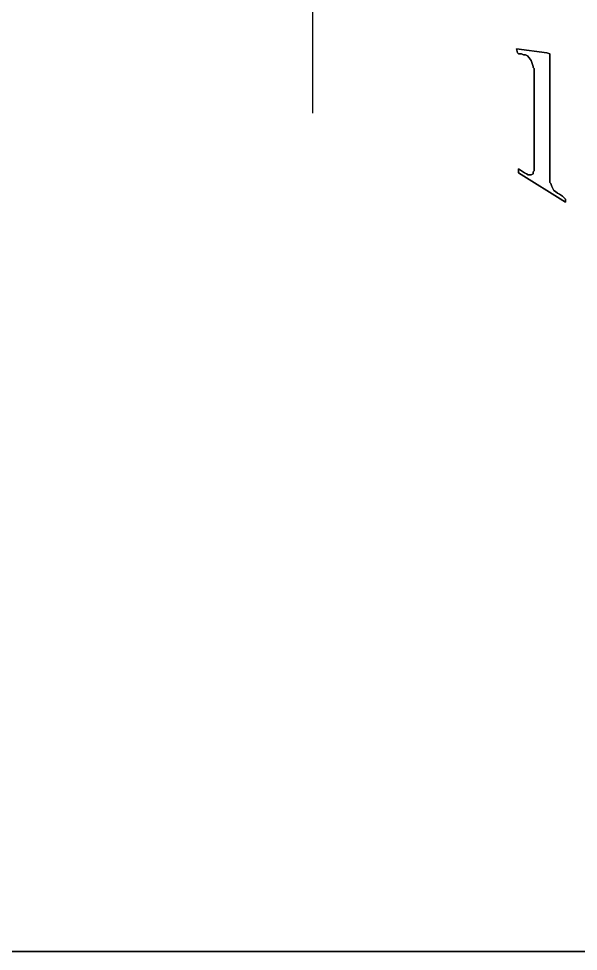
# Model space of a CAD drawing. Header units: inches. Extents: x -1482 to -895, y -39 to 122.
# Drawn here: x -1041.264 to -1040.802, y 21.75 to 22.52 of the extents above; entities that cross this region are included whole.
import ezdxf

# ---------------------------------------------------------------- set-up
doc = ezdxf.new("R2010")
doc.units = ezdxf.units.IN
doc.header["$MEASUREMENT"] = 0
doc.styles.get("Standard").update_dxf_attribs({"font": 'verdana.TTF'})
doc.dimstyles.get("Standard").update_dxf_attribs({"dimtxt": 0.2, "dimasz": 0.09, "dimexe": 0.18, "dimexo": 0.0625, "dimgap": 0.09, "dimtad": 0, "dimzin": 0, "dimdsep": 46, "dimtxsty": 'Standard', "dimblk": 'ARCHTICK', "dimcen": 0.09, "dimse1": 1, "dimse2": 1, "dimclrd": 1, "dimclrt": 1, "dimadec": 0, "dimazin": 0, "dimtfac": 1, "dimtofl": 0, "dimtmove": 1, "dimatfit": 3, "dimfxl": 1, "dimtolj": 1, "dimtzin": 0, "dimarcsym": 0})

msp = doc.modelspace()

# ---------------------------------------------------------------- linework, layer by layer
for p, q in [((-1041.02138, 22.95681), (-1041.02138, 22.44216)), ((-1040.85305, 22.49532), (-1040.82808, 22.4921)), ((-1040.82808, 22.4921), (-1040.85305, 22.49532)), ((-1040.85305, 22.49532), (-1040.85224, 22.4921)), ((-1040.85224, 22.4921), (-1040.85305, 22.49532)), ((-1040.85305, 22.49532), (-1040.85224, 22.4921)), ((-1040.85305, 22.49532), (-1040.85305, 22.49532)), ((-1040.85224, 22.4921), (-1040.85144, 22.49129)), ((-1040.85144, 22.49129), (-1040.85224, 22.4921)), ((-1040.85224, 22.4921), (-1040.85144, 22.49129)), ((-1040.85144, 22.49129), (-1040.84902, 22.49129)), ((-1040.84902, 22.49129), (-1040.85144, 22.49129)), ((-1040.85144, 22.49129), (-1040.84902, 22.49129)), ((-1040.84902, 22.49129), (-1040.84741, 22.49048)), ((-1040.84741, 22.49048), (-1040.84902, 22.49129)), ((-1040.84902, 22.49129), (-1040.84741, 22.49048)), ((-1040.84741, 22.49048), (-1040.8458, 22.49048)), ((-1040.8458, 22.49048), (-1040.84741, 22.49048)), ((-1040.84741, 22.49048), (-1040.8458, 22.49048)), ((-1040.8458, 22.49048), (-1040.84419, 22.48968)), ((-1040.84419, 22.48968), (-1040.8458, 22.49048)), ((-1040.8458, 22.49048), (-1040.84419, 22.48968)), ((-1040.84419, 22.48968), (-1040.84258, 22.48807)), ((-1040.84258, 22.48807), (-1040.84419, 22.48968)), ((-1040.84419, 22.48968), (-1040.84258, 22.48807)), ((-1040.84258, 22.48807), (-1040.84097, 22.48565)), ((-1040.84097, 22.48565), (-1040.84258, 22.48807)), ((-1040.84258, 22.48807), (-1040.84097, 22.48565)), ((-1040.84097, 22.48565), (-1040.84016, 22.48324)), ((-1040.84016, 22.48324), (-1040.84097, 22.48565)), ((-1040.84097, 22.48565), (-1040.84016, 22.48324)), ((-1040.84097, 22.48565), (-1040.84097, 22.48565)), ((-1040.82567, 22.49129), (-1040.82808, 22.4921)), ((-1040.82808, 22.4921), (-1040.82567, 22.49129)), ((-1040.82567, 22.49129), (-1040.82808, 22.4921)), ((-1040.82567, 22.49129), (-1040.82567, 22.39625)), ((-1040.82567, 22.39625), (-1040.82567, 22.49129)), ((-1040.84016, 22.48324), (-1040.83936, 22.48082)), ((-1040.83936, 22.48082), (-1040.84016, 22.48324)), ((-1040.84016, 22.48324), (-1040.83936, 22.48082)), ((-1040.83936, 22.48082), (-1040.83936, 22.48001)), ((-1040.83936, 22.48001), (-1040.83936, 22.48082)), ((-1040.83936, 22.48082), (-1040.83936, 22.48001)), ((-1040.83936, 22.48001), (-1040.83855, 22.47921)), ((-1040.83855, 22.47921), (-1040.83936, 22.48001)), ((-1040.83936, 22.48001), (-1040.83855, 22.47921)), ((-1040.83855, 22.47921), (-1040.83855, 22.4776)), ((-1040.83855, 22.4776), (-1040.83855, 22.47921)), ((-1040.83855, 22.47921), (-1040.83855, 22.4776)), ((-1040.83855, 22.4776), (-1040.83855, 22.47518)), ((-1040.83855, 22.47518), (-1040.83855, 22.4776)), ((-1040.83855, 22.4776), (-1040.83855, 22.47518)), ((-1040.83855, 22.47518), (-1040.83855, 22.47277)), ((-1040.83855, 22.47277), (-1040.83855, 22.47518)), ((-1040.83855, 22.47518), (-1040.83855, 22.47277)), ((-1040.83855, 22.47277), (-1040.83855, 22.47035)), ((-1040.83855, 22.47035), (-1040.83855, 22.47277)), ((-1040.83855, 22.47277), (-1040.83855, 22.47035)), ((-1040.83855, 22.47035), (-1040.83855, 22.46793)), ((-1040.83855, 22.46793), (-1040.83855, 22.47035)), ((-1040.83855, 22.47035), (-1040.83855, 22.46793)), ((-1040.83855, 22.46793), (-1040.83855, 22.46471)), ((-1040.83855, 22.46471), (-1040.83855, 22.46793)), ((-1040.83855, 22.46793), (-1040.83855, 22.46471)), ((-1040.83855, 22.40431), (-1040.83855, 22.46471)), ((-1040.83855, 22.46471), (-1040.83855, 22.40431)), ((-1040.83855, 22.40431), (-1040.83855, 22.40189)), ((-1040.83855, 22.40189), (-1040.83855, 22.40431)), ((-1040.83855, 22.40431), (-1040.83855, 22.40189)), ((-1040.83855, 22.40189), (-1040.83855, 22.39867)), ((-1040.83855, 22.39867), (-1040.83855, 22.40189)), ((-1040.83855, 22.40189), (-1040.83855, 22.39867)), ((-1040.85144, 22.39625), (-1040.85144, 22.39303)), ((-1040.85144, 22.39303), (-1040.85144, 22.39625)), ((-1040.85144, 22.39625), (-1040.85144, 22.39303)), ((-1040.84902, 22.39464), (-1040.85144, 22.39625)), ((-1040.85144, 22.39625), (-1040.84902, 22.39464)), ((-1040.84902, 22.39464), (-1040.85144, 22.39625)), ((-1040.81278, 22.36887), (-1040.85144, 22.39303)), ((-1040.85144, 22.39303), (-1040.81278, 22.36887)), ((-1040.84661, 22.39303), (-1040.84902, 22.39464)), ((-1040.84902, 22.39464), (-1040.84661, 22.39303)), ((-1040.84661, 22.39303), (-1040.84902, 22.39464)), ((-1040.845, 22.39223), (-1040.84661, 22.39303)), ((-1040.84661, 22.39303), (-1040.845, 22.39223)), ((-1040.845, 22.39223), (-1040.84661, 22.39303)), ((-1040.83855, 22.39464), (-1040.83936, 22.39384)), ((-1040.83936, 22.39384), (-1040.83855, 22.39464)), ((-1040.83855, 22.39464), (-1040.83936, 22.39384)), ((-1040.83936, 22.39384), (-1040.83936, 22.39303)), ((-1040.83936, 22.39303), (-1040.83936, 22.39384)), ((-1040.83936, 22.39384), (-1040.83936, 22.39303)), ((-1040.83936, 22.39303), (-1040.83936, 22.39223)), ((-1040.83936, 22.39223), (-1040.83936, 22.39303)), ((-1040.83936, 22.39303), (-1040.83936, 22.39223)), ((-1040.83855, 22.39867), (-1040.83855, 22.39625)), ((-1040.83855, 22.39625), (-1040.83855, 22.39867)), ((-1040.83855, 22.39867), (-1040.83855, 22.39625)), ((-1040.83855, 22.39625), (-1040.83855, 22.39464)), ((-1040.83855, 22.39464), (-1040.83855, 22.39625)), ((-1040.83855, 22.39625), (-1040.83855, 22.39464)), ((-1040.82567, 22.39303), (-1040.82567, 22.39625)), ((-1040.82567, 22.39625), (-1040.82567, 22.39303)), ((-1040.82567, 22.39303), (-1040.82567, 22.39625)), ((-1040.82567, 22.39062), (-1040.82567, 22.39303)), ((-1040.82567, 22.39303), (-1040.82567, 22.39062)), ((-1040.82567, 22.39062), (-1040.82567, 22.39303)), ((-1040.84339, 22.39142), (-1040.845, 22.39223)), ((-1040.845, 22.39223), (-1040.84339, 22.39142)), ((-1040.84339, 22.39142), (-1040.845, 22.39223)), ((-1040.84258, 22.39142), (-1040.84339, 22.39142)), ((-1040.84339, 22.39142), (-1040.84258, 22.39142)), ((-1040.84258, 22.39142), (-1040.84339, 22.39142)), ((-1040.84258, 22.39142), (-1040.84258, 22.39142)), ((-1040.84097, 22.39142), (-1040.84258, 22.39142)), ((-1040.84258, 22.39142), (-1040.84097, 22.39142)), ((-1040.84097, 22.39142), (-1040.84258, 22.39142)), ((-1040.83936, 22.39223), (-1040.84097, 22.39142)), ((-1040.84097, 22.39142), (-1040.83936, 22.39223)), ((-1040.83936, 22.39223), (-1040.84097, 22.39142)), ((-1040.82567, 22.3882), (-1040.82567, 22.39062)), ((-1040.82567, 22.39062), (-1040.82567, 22.3882)), ((-1040.82567, 22.3882), (-1040.82567, 22.39062)), ((-1040.82567, 22.38659), (-1040.82567, 22.3882)), ((-1040.82567, 22.3882), (-1040.82567, 22.38659)), ((-1040.82567, 22.38659), (-1040.82567, 22.3882)), ((-1040.82567, 22.38498), (-1040.82567, 22.38659)), ((-1040.82567, 22.38659), (-1040.82567, 22.38498)), ((-1040.82567, 22.38498), (-1040.82567, 22.38659)), ((-1040.82486, 22.38417), (-1040.82567, 22.38498)), ((-1040.82567, 22.38498), (-1040.82486, 22.38417)), ((-1040.82486, 22.38417), (-1040.82567, 22.38498)), ((-1040.82406, 22.38176), (-1040.82486, 22.38417)), ((-1040.82486, 22.38417), (-1040.82406, 22.38176)), ((-1040.82406, 22.38176), (-1040.82486, 22.38417)), ((-1040.82325, 22.38015), (-1040.82406, 22.38176)), ((-1040.82406, 22.38176), (-1040.82325, 22.38015)), ((-1040.82325, 22.38015), (-1040.82406, 22.38176)), ((-1040.82244, 22.37853), (-1040.82325, 22.38015)), ((-1040.82325, 22.38015), (-1040.82244, 22.37853)), ((-1040.82244, 22.37853), (-1040.82325, 22.38015)), ((-1040.82083, 22.37773), (-1040.82244, 22.37853)), ((-1040.82244, 22.37853), (-1040.82083, 22.37773)), ((-1040.82083, 22.37773), (-1040.82244, 22.37853)), ((-1040.81922, 22.37612), (-1040.82083, 22.37773)), ((-1040.82083, 22.37773), (-1040.81922, 22.37612)), ((-1040.81922, 22.37612), (-1040.82083, 22.37773)), ((-1040.81761, 22.37531), (-1040.81922, 22.37612)), ((-1040.81922, 22.37612), (-1040.81761, 22.37531)), ((-1040.81761, 22.37531), (-1040.81922, 22.37612)), ((-1040.8152, 22.3737), (-1040.81761, 22.37531)), ((-1040.81761, 22.37531), (-1040.8152, 22.3737)), ((-1040.8152, 22.3737), (-1040.81761, 22.37531)), ((-1040.81278, 22.37129), (-1040.8152, 22.3737)), ((-1040.8152, 22.3737), (-1040.81278, 22.37129)), ((-1040.81278, 22.37129), (-1040.8152, 22.3737)), ((-1040.81278, 22.36887), (-1040.81278, 22.37129)), ((-1040.81278, 22.37129), (-1040.81278, 22.36887))]:
    msp.add_line(p, q)
at = {"linetype": 'Continuous'}
msp.add_lwpolyline([(-1042.42776, 27.0659), (-1037.11213, 27.0659), (-1037.11213, 21.75027), (-1042.42776, 21.75027)], close=True, dxfattribs=at)
msp.add_lwpolyline([(-1042.42776, 21.75027), (-1037.11213, 21.75027), (-1037.11213, 27.0659), (-1042.42776, 27.0659)], close=True)

# ---------------------------------------------------------------- leaders
msp.add_leader([(-1041.21124, 23.44529), (-1041.98055, 23.44529), (-1041.98055, 22.36297)], dimstyle='Standard', override={"dimgap": 0.09, "dimtad": 0})

doc.saveas('drawing.dxf')
